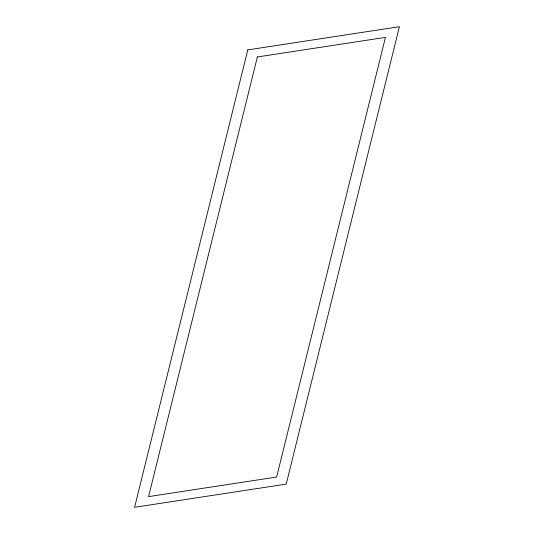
<?xml version="1.0" encoding="UTF-8"?>
<svg xmlns="http://www.w3.org/2000/svg" width="534" height="534" viewBox="0 0 534 534"><rect width="100%" height="100%" fill="white"/><g stroke="black" fill="none" stroke-linecap="round" stroke-linejoin="round"><path stroke-width="0.8" d="M247.783 49.889L134.595 507.3L286.217 484.111L399.405 26.7L247.783 49.889M257.361 56.971L148.565 496.62L276.639 477.029L385.435 37.38L257.361 56.971"/></g></svg>
